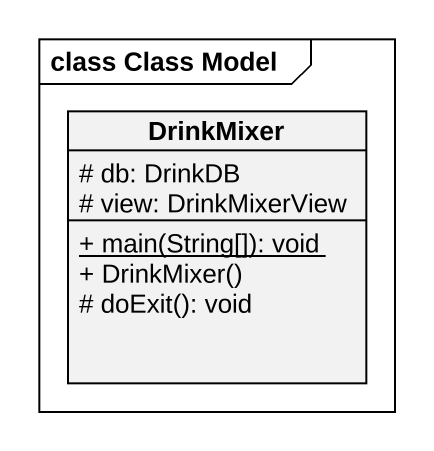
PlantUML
@startuml
mainframe class Class Model
hide circle
hide empty members
skinparam classAttributeIconSize 0
class DrinkMixer {
  # db: DrinkDB
  # view: DrinkMixerView
  {static} + main(String[]): void
  + DrinkMixer()
  # doExit(): void
}
@enduml
